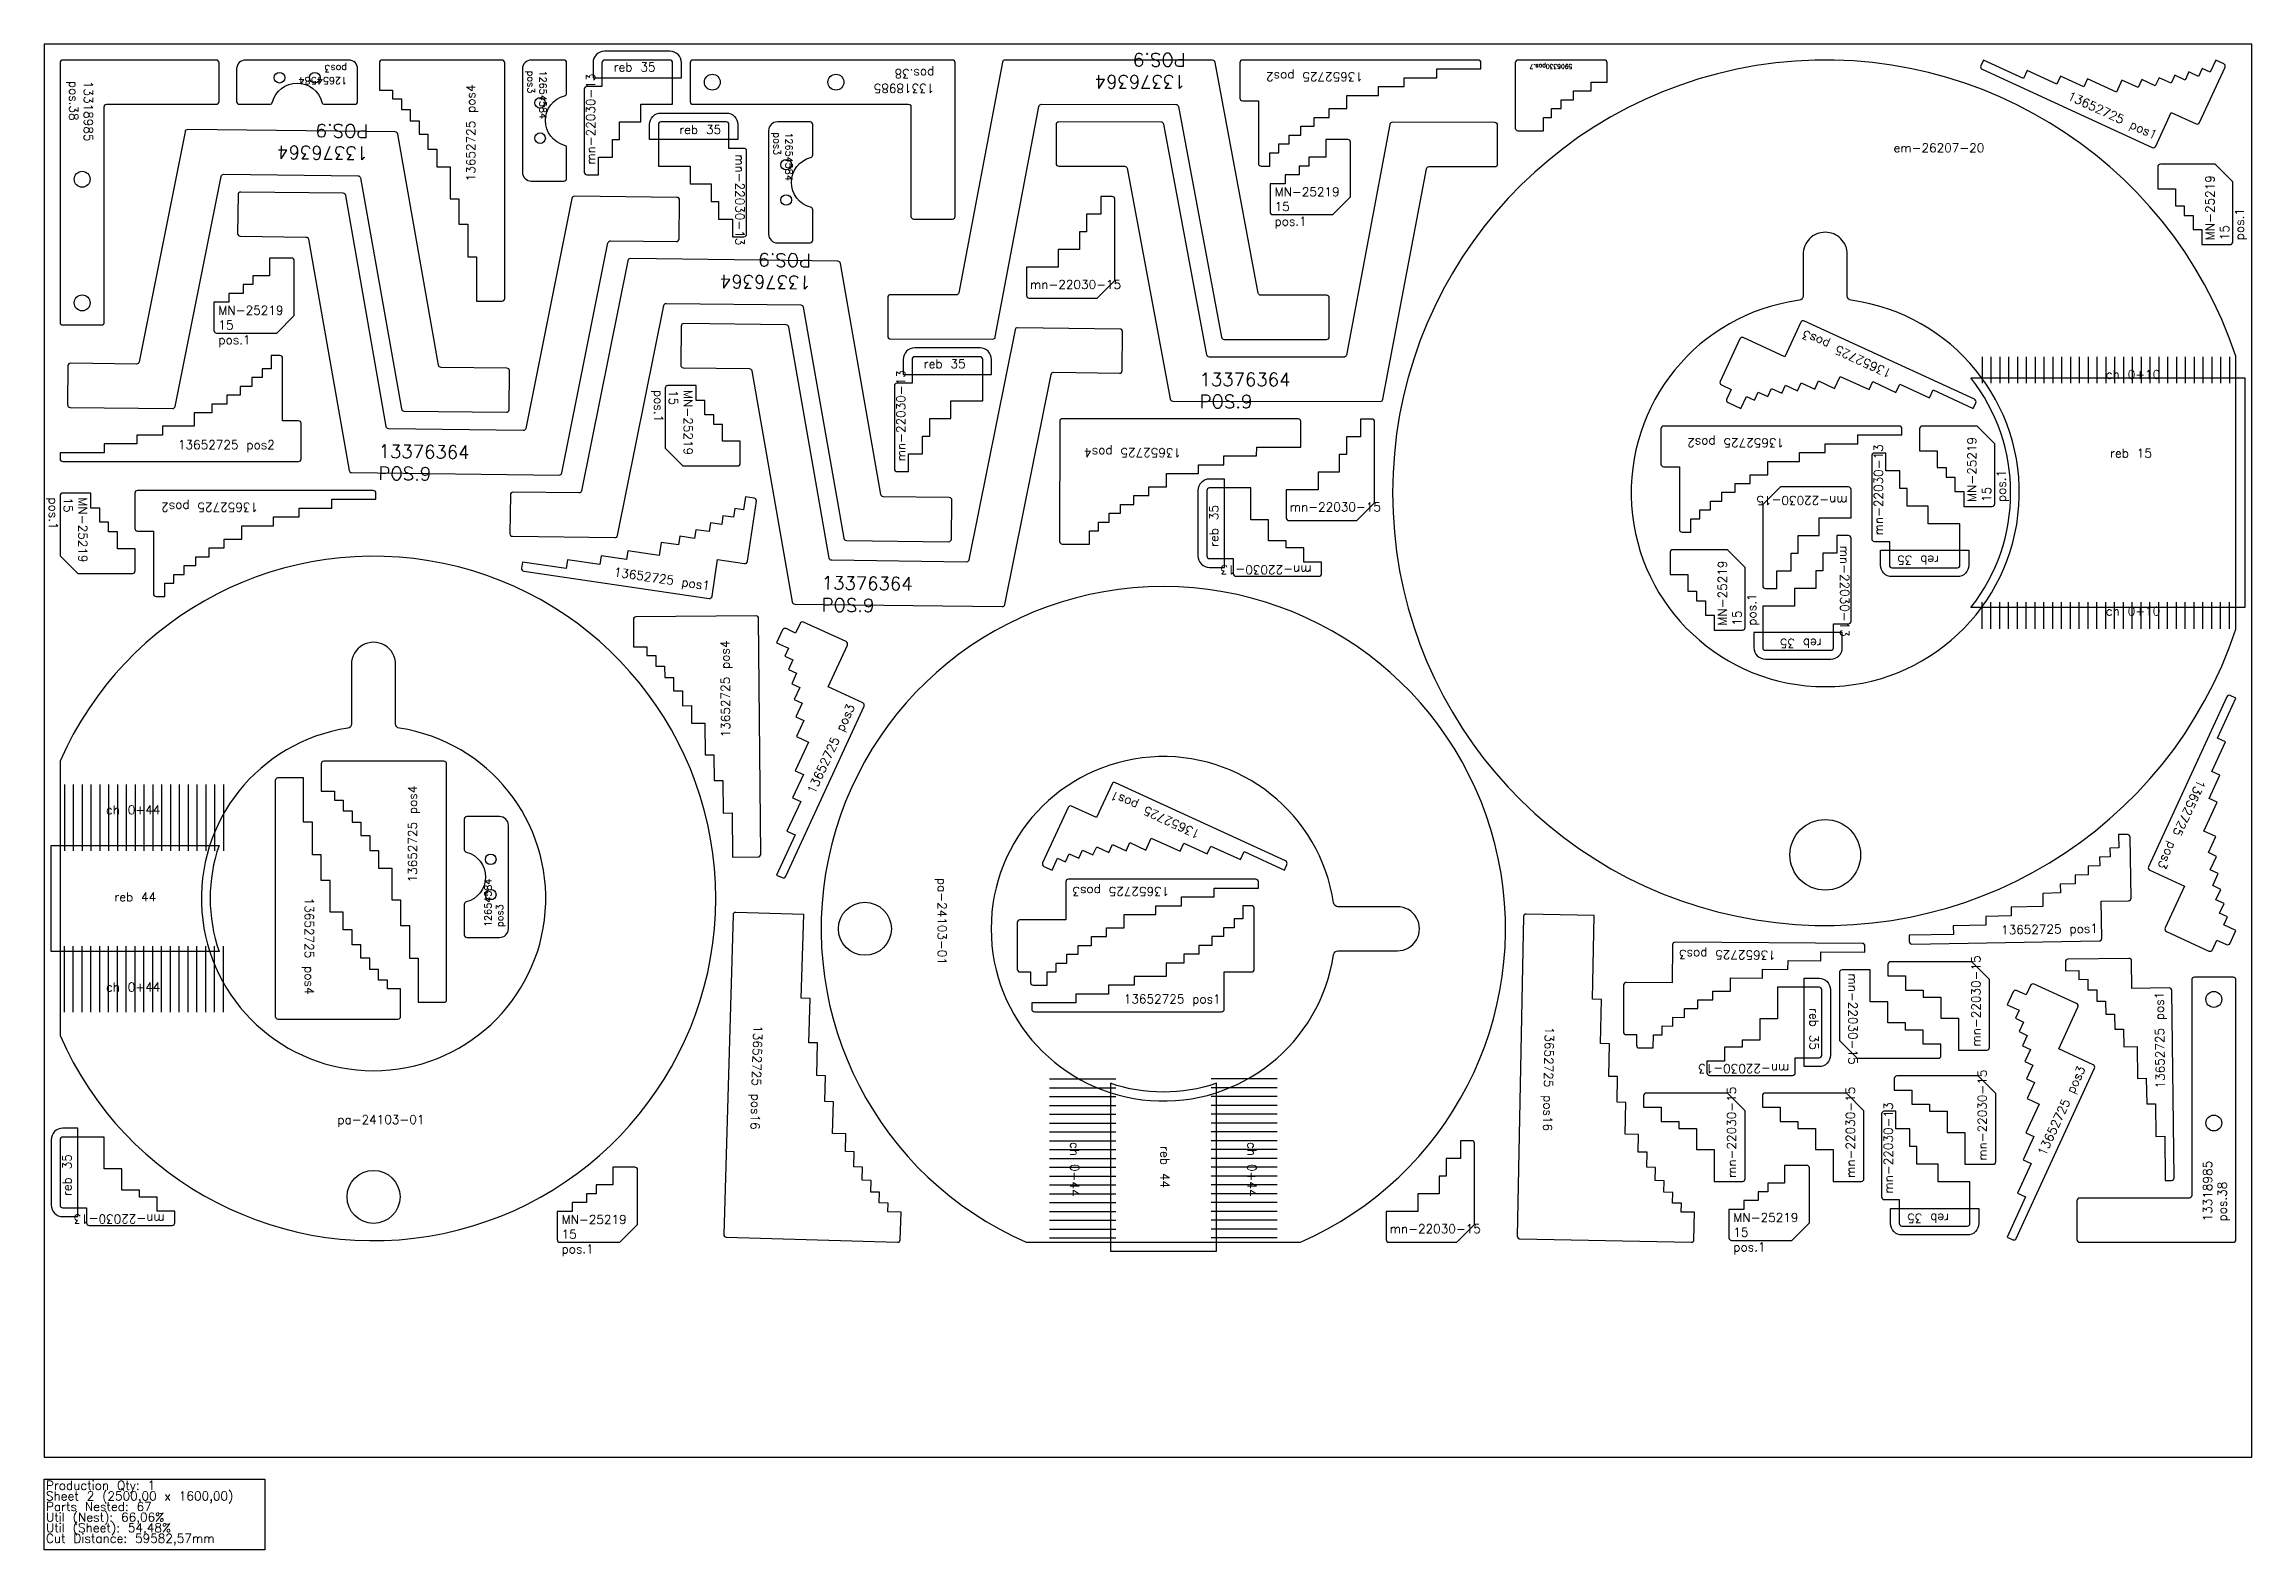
# Model space of a CAD drawing. Header units: millimetres. Extents: x 2625 to 5125, y -105 to 1600.
import ezdxf

# ---------------------------------------------------------------- set-up
doc = ezdxf.new("R2010")
doc.units = ezdxf.units.MM
for name, color, linetype in [('13318985', 7, 'Continuous'), ('13376364v01', 7, 'Continuous'), ('13461382', 7, 'Continuous'), ('13652725', 7, 'Continuous'), ('5606330', 7, 'Continuous'), ('Chanfro', 1, 'Continuous'), ('Des.pa-24103-01', 7, 'Continuous'), ('em-26207-20', 7, 'Continuous'), ('mn-22030-13', 7, 'Continuous'), ('mn-22030-15', 7, 'Continuous'), ('MN-25219 15', 7, 'Continuous'), ('Rebaixo', 6, 'Continuous'), ('sheet', 24, 'Continuous'), ('Stats', 7, 'Continuous'), ('Texto', 7, 'Continuous')]:
    doc.layers.add(name, color=color, linetype=linetype)
doc.styles.get("Standard").update_dxf_attribs({"font": 'txt.shx'})

msp = doc.modelspace()

# ---------------------------------------------------------------- linework, layer by layer
at = {"color": 4}
for points in [[(3114.6, 1359), (3114.6, 1309), (3143.6, 1309, 0.414214), (3146.6, 1312), (3146.6, 1579, 0.414214), (3143.6, 1582), (3007.6, 1582, 0.414214), (3004.6, 1579), (3004.6, 1548), (3019.6, 1548), (3019.6, 1538), (3029.6, 1538), (3029.6, 1526), (3039.6, 1526), (3039.6, 1513), (3049.6, 1513), (3049.6, 1498), (3059.6, 1498), (3059.6, 1481), (3069.6, 1481), (3069.6, 1461), (3084.6, 1461), (3084.6, 1425), (3094.6, 1425), (3094.6, 1396), (3104.6, 1396), (3104.6, 1359)], [(3979, 1539, 0.414214), (3982, 1536), (4000, 1536), (4000, 1465, 0.414214), (4003, 1462), (4013, 1462), (4013, 1477), (4023, 1477), (4023, 1487), (4035, 1487), (4035, 1497), (4048, 1497), (4048, 1507), (4063, 1507), (4063, 1517), (4080, 1517), (4080, 1527), (4100, 1527), (4100, 1542), (4136, 1542), (4136, 1552), (4165, 1552), (4165, 1562), (4202, 1562), (4202, 1572), (4252, 1572), (4252, 1579, 0.414214), (4249, 1582), (3982, 1582, 0.414214), (3979, 1579)], [(2916, 1170.4, 0.414214), (2913, 1173.4), (2895, 1173.4), (2895, 1244.4, 0.414214), (2892, 1247.4), (2882, 1247.4), (2882, 1232.4), (2872, 1232.4), (2872, 1222.4), (2860, 1222.4), (2860, 1212.4), (2847, 1212.4), (2847, 1202.4), (2832, 1202.4), (2832, 1192.4), (2815, 1192.4), (2815, 1182.4), (2795, 1182.4), (2795, 1167.4), (2759, 1167.4), (2759, 1157.4), (2730, 1157.4), (2730, 1147.4), (2693, 1147.4), (2693, 1137.4), (2643, 1137.4), (2643, 1130.4, 0.414214), (2646, 1127.4), (2913, 1127.4, 0.414214), (2916, 1130.4)], [(3998.1, 1143.7), (4048.1, 1143.6), (4048.1, 1172.6, 0.414214), (4045.1, 1175.6), (3778.1, 1175.9, 0.414214), (3775.1, 1172.9), (3774.9, 1036.9, 0.414214), (3777.9, 1033.9), (3808.9, 1033.9), (3808.9, 1048.9), (3818.9, 1048.9), (3819, 1058.9), (3831, 1058.9), (3831, 1068.9), (3844, 1068.8), (3844, 1078.8), (3859, 1078.8), (3859, 1088.8), (3876, 1088.8), (3876, 1098.8), (3896, 1098.8), (3896, 1113.8), (3932, 1113.7), (3932, 1123.7), (3961, 1123.7), (3961, 1133.7), (3998, 1133.7)], [(4455.8, 1124.5, 0.414214), (4458.8, 1121.5), (4476.8, 1121.5), (4476.8, 1050.5, 0.414214), (4479.8, 1047.5), (4489.8, 1047.5), (4489.8, 1062.5), (4499.8, 1062.5), (4499.8, 1072.5), (4511.8, 1072.5), (4511.8, 1082.5), (4524.8, 1082.5), (4524.8, 1092.5), (4539.8, 1092.5), (4539.8, 1102.5), (4556.8, 1102.5), (4556.8, 1112.5), (4576.8, 1112.5), (4576.8, 1127.5), (4612.8, 1127.5), (4612.8, 1137.5), (4641.8, 1137.5), (4641.8, 1147.5), (4678.8, 1147.5), (4678.8, 1157.5), (4728.8, 1157.5), (4728.8, 1164.5, 0.414214), (4725.8, 1167.5), (4458.8, 1167.5, 0.414214), (4455.8, 1164.5)], [(2727.7, 1051.6, 0.414214), (2730.7, 1048.6), (2748.7, 1048.6), (2748.7, 977.6, 0.414214), (2751.7, 974.6), (2761.7, 974.6), (2761.7, 989.6), (2771.7, 989.6), (2771.7, 999.6), (2783.7, 999.6), (2783.7, 1009.6), (2796.7, 1009.6), (2796.7, 1019.6), (2811.7, 1019.6), (2811.7, 1029.6), (2828.7, 1029.6), (2828.7, 1039.6), (2848.7, 1039.6), (2848.7, 1054.6), (2884.7, 1054.6), (2884.7, 1064.6), (2913.7, 1064.6), (2913.7, 1074.6), (2950.7, 1074.6), (2950.7, 1084.6), (3000.7, 1084.6), (3000.7, 1091.6, 0.414214), (2997.7, 1094.6), (2730.7, 1094.6, 0.414214), (2727.7, 1091.6)], [(3404, 729.4), (3404.4, 679.4), (3433.4, 679.6, 0.414214), (3436.4, 682.7), (3434.1, 949.7, 0.414214), (3431.1, 952.6), (3295.1, 951.5, 0.414214), (3292.2, 948.5), (3292.4, 917.5), (3307.4, 917.6), (3307.5, 907.6), (3317.5, 907.7), (3317.6, 895.7), (3327.6, 895.8), (3327.7, 882.8), (3337.7, 882.9), (3337.8, 867.9), (3347.8, 867.9), (3348, 850.9), (3358, 851), (3358.1, 831), (3373.1, 831.1), (3373.4, 795.1), (3383.4, 795.2), (3383.7, 766.2), (3393.7, 766.3), (3394, 729.3)], [(3048.7, 565), (3048.7, 515), (3077.7, 515, 0.414214), (3080.7, 518), (3080.7, 785, 0.414214), (3077.7, 788), (2941.7, 788, 0.414214), (2938.7, 785), (2938.7, 754), (2953.7, 754), (2953.7, 744), (2963.7, 744), (2963.7, 732), (2973.7, 732), (2973.7, 719), (2983.7, 719), (2983.7, 704), (2993.7, 704), (2993.7, 687), (3003.7, 687), (3003.7, 667), (3018.7, 667), (3018.7, 631), (3028.7, 631), (3028.7, 602), (3038.7, 602), (3038.7, 565)], [(2918.7, 719.1), (2918.7, 769.1), (2889.7, 769.1, 0.414214), (2886.7, 766.1), (2886.7, 499.1, 0.414214), (2889.7, 496.1), (3025.7, 496.1, 0.414214), (3028.7, 499.1), (3028.7, 530.1), (3013.7, 530.1), (3013.7, 540.1), (3003.7, 540.1), (3003.7, 552.1), (2993.7, 552.1), (2993.7, 565.1), (2983.7, 565.1), (2983.7, 580.1), (2973.7, 580.1), (2973.7, 597.1), (2963.7, 597.1), (2963.7, 617.1), (2948.7, 617.1), (2948.7, 653.1), (2938.7, 653.1), (2938.7, 682.1), (2928.7, 682.1), (2928.7, 719.1)]]:
    msp.add_lwpolyline(points, format="xyb", close=True, dxfattribs=at)
at = {"layer": '13318985', "color": 4}
for points in [[(2820, 1582), (2646, 1582, 0.414214), (2643, 1579), (2643, 1285, 0.414214), (2646, 1282), (2690, 1282, 0.414214), (2693, 1285), (2693, 1529, -0.414214), (2696, 1532), (2820, 1532, 0.414214), (2823, 1535), (2823, 1579, 0.414214)], [(3656.6, 1405), (3656.6, 1579, 0.414214), (3653.6, 1582), (3359.6, 1582, 0.414214), (3356.6, 1579), (3356.6, 1535, 0.414214), (3359.6, 1532), (3603.6, 1532, -0.414214), (3606.6, 1529), (3606.6, 1405, 0.414214), (3609.6, 1402), (3653.6, 1402, 0.414214)], [(4930, 243.3), (5104, 243.3, 0.414214), (5107, 246.3), (5107, 540.3, 0.414214), (5104, 543.3), (5060, 543.3, 0.414214), (5057, 540.3), (5057, 296.3, -0.414214), (5054, 293.3), (4930, 293.3, 0.414214), (4927, 290.3), (4927, 246.3, 0.414214)]]:
    msp.add_lwpolyline(points, format="xyb", close=True, dxfattribs=at)
for centre in [(3381.6, 1557), (3521.6, 1557), (2668, 1447), (2668, 1307), (5082, 518.3), (5082, 378.3)]:
    msp.add_circle(centre, 9, dxfattribs=at)
at = {"layer": '13376364v01', "color": 4}
for points in [[(3999.8, 1318.1), (3951, 1579.3, 0.360783), (3948.1, 1581.7), (3713, 1582, 0.360783), (3710.1, 1579.6), (3660.7, 1318.5, -0.360783), (3657.7, 1316.1), (3583.2, 1316.2, 0.414214), (3580.2, 1313.2), (3580.2, 1269.2, 0.414214), (3583.2, 1266.2), (3699.2, 1266, 0.360783), (3702.1, 1268.5), (3751.5, 1529.5, -0.360783), (3754.5, 1531.9), (3906.5, 1531.8, -0.360783), (3909.5, 1529.3), (3958.2, 1268.2, 0.360783), (3961.2, 1265.7), (4077.2, 1265.6, 0.414214), (4080.2, 1268.6), (4080.2, 1312.6, 0.414214), (4077.2, 1315.6), (4002.7, 1315.7, -0.360783)], [(3071.5, 1236.5), (3025.4, 1498.1, 0.360783), (3022.4, 1500.6), (2787.4, 1503.2, 0.360783), (2784.5, 1500.8), (2732.5, 1240.2, -0.360783), (2729.5, 1237.8), (2655, 1238.7, 0.414214), (2651.9, 1235.7), (2651.5, 1191.7, 0.414214), (2654.4, 1188.7), (2770.4, 1187.4, 0.360783), (2773.4, 1189.8), (2825.4, 1450.3, -0.360783), (2828.3, 1452.7), (2980.4, 1451, -0.360783), (2983.3, 1448.6), (3029.5, 1186.9, 0.360783), (3032.4, 1184.4), (3148.4, 1183.1, 0.414214), (3151.4, 1186.1), (3151.9, 1230.1, 0.414214), (3148.9, 1233.1), (3074.4, 1234, -0.360783)], [(3851.3, 1459.4), (3900.1, 1198.2, 0.360783), (3903, 1195.8), (4138.1, 1195.5, 0.360783), (4141, 1197.9), (4190.4, 1459, -0.360783), (4193.3, 1461.4), (4267.9, 1461.3, 0.414214), (4270.9, 1464.3), (4270.9, 1508.3, 0.414214), (4267.9, 1511.3), (4151.9, 1511.5, 0.360783), (4149, 1509), (4099.6, 1248, -0.360783), (4096.6, 1245.5), (3944.6, 1245.7, -0.360783), (3941.6, 1248.2), (3892.9, 1509.3, 0.360783), (3889.9, 1511.8), (3773.9, 1511.9, 0.414214), (3770.9, 1508.9), (3770.9, 1464.9, 0.414214), (3773.9, 1461.9), (3848.4, 1461.8, -0.360783)], [(2924.4, 1379.1), (2970.3, 1117.4, 0.360783), (2973.2, 1114.9), (3208.2, 1112, 0.360783), (3211.2, 1114.4), (3263.5, 1374.9, -0.360783), (3266.5, 1377.3), (3341, 1376.4, 0.414214), (3344, 1379.4), (3344.6, 1423.4, 0.414214), (3341.6, 1426.4), (3225.6, 1427.8, 0.360783), (3222.6, 1425.4), (3170.3, 1164.9, -0.360783), (3167.4, 1162.5), (3015.3, 1164.4, -0.360783), (3012.4, 1166.9), (2966.5, 1428.6, 0.360783), (2963.6, 1431.1), (2847.6, 1432.5, 0.414214), (2844.6, 1429.6), (2844.1, 1385.6, 0.414214), (2847, 1382.5), (2921.5, 1381.6, -0.360783)], [(3572.6, 1090), (3526.7, 1351.7, 0.360783), (3523.8, 1354.1), (3288.8, 1357.1, 0.360783), (3285.8, 1354.6), (3233.5, 1094.2, -0.360783), (3230.5, 1091.8), (3156, 1092.7, 0.414214), (3153, 1089.7), (3152.4, 1045.7, 0.414214), (3155.4, 1042.7), (3271.4, 1041.2, 0.360783), (3274.4, 1043.7), (3326.7, 1304.1, -0.360783), (3329.7, 1306.5), (3481.7, 1304.7, -0.360783), (3484.6, 1302.2), (3530.5, 1040.5, 0.360783), (3533.4, 1038), (3649.4, 1036.6, 0.414214), (3652.4, 1039.5), (3653, 1083.5, 0.414214), (3650, 1086.6), (3575.5, 1087.5, -0.360783)], [(3426.2, 1230.2), (3472, 968.5, 0.360783), (3474.9, 966), (3709.9, 963.1, 0.360783), (3712.9, 965.5), (3765.2, 1226, -0.360783), (3768.2, 1228.4), (3842.7, 1227.4, 0.414214), (3845.8, 1230.4), (3846.3, 1274.4, 0.414214), (3843.3, 1277.4), (3727.4, 1278.9, 0.360783), (3724.4, 1276.5), (3672.1, 1016, -0.360783), (3669.1, 1013.6), (3517, 1015.5, -0.360783), (3514.1, 1017.9), (3468.3, 1279.6, 0.360783), (3465.4, 1282.1), (3349.4, 1283.6, 0.414214), (3346.3, 1280.6), (3345.8, 1236.6, 0.414214), (3348.8, 1233.6), (3423.3, 1232.6, -0.360783)]]:
    msp.add_lwpolyline(points, format="xyb", close=True, dxfattribs=at)
at = {"layer": '13461382', "color": 4}
for points in [[(2939.6, 1534.2, 0.341999), (2942.5, 1532), (2977, 1532, 0.414214), (2980, 1535), (2980, 1572, 0.414214), (2970, 1582), (2853, 1582, 0.414214), (2843, 1572), (2843, 1535, 0.414214), (2846, 1532), (2880.5, 1532, 0.341999), (2883.4, 1534.2, -0.774597)], [(3214.4, 1541.6, 0.341999), (3216.6, 1544.5), (3216.6, 1579, 0.414214), (3213.6, 1582), (3176.6, 1582, 0.414214), (3166.6, 1572), (3166.6, 1455, 0.414214), (3176.6, 1445), (3213.6, 1445, 0.414214), (3216.6, 1448), (3216.6, 1482.5, 0.341999), (3214.4, 1485.4, -0.774597)], [(3493, 1471.6, 0.341999), (3495.3, 1474.5), (3495.3, 1509, 0.414214), (3492.3, 1512), (3455.3, 1512, 0.414214), (3445.3, 1502), (3445.3, 1385, 0.414214), (3455.3, 1375), (3492.3, 1375, 0.414214), (3495.3, 1378), (3495.3, 1412.5, 0.341999), (3493, 1415.4, -0.774597)], [(3103, 628.8, 0.341999), (3100.7, 625.9), (3100.7, 591.4, 0.414214), (3103.7, 588.4), (3140.7, 588.4, 0.414214), (3150.7, 598.4), (3150.7, 715.4, 0.414214), (3140.7, 725.4), (3103.7, 725.4, 0.414214), (3100.7, 722.4), (3100.7, 687.9, 0.341999), (3103, 685, -0.774597)]]:
    msp.add_lwpolyline(points, format="xyb", close=True, dxfattribs=at)
for centre in [(2891.5, 1562), (2931.5, 1562), (3186.6, 1533.5), (3186.6, 1493.5), (3465.3, 1463.5), (3465.3, 1423.5), (3130.7, 676.9), (3130.7, 636.9)]:
    msp.add_circle(centre, 6, dxfattribs=at)
at = {"layer": '13652725', "color": 4}
for points in [[(4866.5, 1561.1), (4821, 1582), (4818.1, 1575.6, 0.414214), (4819.6, 1571.7), (5012.2, 1483, 0.414214), (5016.1, 1484.5), (5033.7, 1522.6), (5061.9, 1509.7, 0.414214), (5065.8, 1511.2), (5094.7, 1573.8, 0.414214), (5093.2, 1577.8), (5084.1, 1582), (5077.9, 1568.4), (5068.8, 1572.6), (5064.6, 1563.5), (5053.7, 1568.5), (5049.5, 1559.4), (5037.7, 1564.8), (5033.5, 1555.8), (5019.9, 1562), (5015.7, 1552.9), (5000.3, 1560.1), (4996.1, 1551), (4977.9, 1559.3), (4971.7, 1545.7), (4939, 1560.8), (4934.8, 1551.7), (4908.4, 1563.8), (4904.3, 1554.7), (4870.6, 1570.2)], [(4618.3, 1286.5, 0.414214), (4614.3, 1285), (4596.3, 1246), (4549.1, 1267.7, 0.414214), (4545.1, 1266.2), (4523, 1218.1, 0.414214), (4524.4, 1214.1), (4535.3, 1209.1), (4530.3, 1198.2, 0.414214), (4531.8, 1194.2), (4546.3, 1187.5), (4552.6, 1201.2), (4561.7, 1197), (4565.9, 1206.1), (4576.8, 1201), (4580.9, 1210.1), (4592.8, 1204.7), (4596.9, 1213.8), (4610.6, 1207.5), (4614.7, 1216.6), (4630.2, 1209.5), (4634.4, 1218.6), (4652.5, 1210.2), (4658.8, 1223.8), (4691.5, 1208.8), (4695.7, 1217.9), (4722, 1205.7), (4726.2, 1214.8), (4759.8, 1199.4), (4764, 1208.4), (4809.4, 1187.5), (4812.4, 1193.9, 0.414214), (4810.9, 1197.9)], [(3216.1, 1006.2), (3166.7, 1013.4), (3165.6, 1006.5, 0.414214), (3168.2, 1003.1), (3377.9, 972.3, 0.414214), (3381.3, 974.8), (3387.4, 1016.3), (3418.1, 1011.8, 0.414214), (3421.5, 1014.4), (3431.5, 1082.6, 0.414214), (3429, 1086), (3419.1, 1087.5), (3416.9, 1072.6), (3407, 1074.1), (3405.6, 1064.2), (3393.7, 1066), (3392.3, 1056.1), (3379.4, 1057.9), (3377.9, 1048.1), (3363.1, 1050.2), (3361.6, 1040.3), (3344.8, 1042.8), (3343.4, 1032.9), (3323.6, 1035.8), (3321.4, 1021), (3285.8, 1026.2), (3284.3, 1016.3), (3255.6, 1020.6), (3254.2, 1010.7), (3217.6, 1016)], [(3553.4, 850.2, 0.414214), (3551.9, 854.2), (3512.8, 872.2), (3534.6, 919.4, 0.414214), (3533.1, 923.4), (3484.9, 945.6, 0.414214), (3481, 944.1), (3476, 933.2), (3465.1, 938.2, 0.414214), (3461.1, 936.7), (3454.4, 922.2), (3468, 915.9), (3463.8, 906.9), (3472.9, 902.7), (3467.9, 891.8), (3477, 887.6), (3471.5, 875.8), (3480.6, 871.6), (3474.4, 858), (3483.4, 853.8), (3476.3, 838.4), (3485.4, 834.2), (3477.1, 816), (3490.7, 809.7), (3475.6, 777), (3484.7, 772.8), (3472.6, 746.5), (3481.7, 742.3), (3466.2, 708.7), (3475.3, 704.5), (3454.4, 659.1), (3460.7, 656.2, 0.414214), (3464.7, 657.7)], [(5008, 668.4, 0.414214), (5009.5, 664.5), (5048.6, 646.5), (5026.8, 599.2, 0.414214), (5028.3, 595.3), (5076.4, 573.1, 0.414214), (5080.4, 574.6), (5085.4, 585.5), (5096.3, 580.5, 0.414214), (5100.3, 581.9), (5107, 596.5), (5093.4, 602.7), (5097.6, 611.8), (5088.5, 616), (5093.5, 626.9), (5084.4, 631.1), (5089.8, 642.9), (5080.8, 647.1), (5087, 660.7), (5077.9, 664.9), (5085.1, 680.3), (5076, 684.5), (5084.3, 702.7), (5070.7, 708.9), (5085.8, 741.6), (5076.7, 745.8), (5088.8, 772.2), (5079.7, 776.4), (5095.2, 810), (5086.1, 814.1), (5107, 859.6), (5100.6, 862.5, 0.414214), (5096.7, 861)], [(3983.9, 685.7), (4029.4, 664.8), (4032.3, 671.1, 0.414214), (4030.8, 675.1), (3838.2, 763.7, 0.414214), (3834.3, 762.3), (3816.7, 724.1), (3788.5, 737.1, 0.414214), (3784.6, 735.6), (3755.7, 672.9, 0.414214), (3757.2, 668.9), (3766.3, 664.8), (3772.5, 678.4), (3781.6, 674.2), (3785.8, 683.3), (3796.7, 678.3), (3800.9, 687.3), (3812.7, 681.9), (3816.9, 691), (3830.5, 684.7), (3834.7, 693.8), (3850.1, 686.7), (3854.3, 695.8), (3872.5, 687.4), (3878.7, 701), (3911.4, 686), (3915.6, 695.1), (3942, 683), (3946.1, 692), (3979.8, 676.6)], [(4787, 591.7), (4737, 590.9), (4737.1, 583.9, 0.414214), (4740.1, 580.9), (4952.1, 584.5, 0.414214), (4955.1, 587.5), (4954.3, 629.5), (4985.3, 630, 0.414214), (4988.3, 633.1), (4987.1, 702.1, 0.414214), (4984.1, 705), (4974.1, 704.9), (4974.3, 689.9), (4964.3, 689.7), (4964.5, 679.7), (4952.5, 679.5), (4952.7, 669.5), (4939.7, 669.3), (4939.8, 659.3), (4924.8, 659), (4925, 649), (4908, 648.8), (4908.2, 638.8), (4888.2, 638.4), (4888.4, 623.4), (4852.4, 622.8), (4852.6, 612.8), (4823.6, 612.3), (4823.8, 602.3), (4786.8, 601.7)], [(3785, 654.4, 0.414214), (3782, 651.4), (3782, 608.4), (3730, 608.4, 0.414214), (3727, 605.4), (3727, 552.4, 0.414214), (3730, 549.4), (3742, 549.4), (3742, 537.4, 0.414214), (3745, 534.4), (3761, 534.4), (3761, 549.4), (3771, 549.4), (3771, 559.4), (3783, 559.4), (3783, 569.4), (3796, 569.4), (3796, 579.4), (3811, 579.4), (3811, 589.4), (3828, 589.4), (3828, 599.4), (3848, 599.4), (3848, 614.4), (3884, 614.4), (3884, 624.4), (3913, 624.4), (3913, 634.4), (3950, 634.4), (3950, 644.4), (4000, 644.4), (4000, 651.4, 0.414214), (3997, 654.4)], [(3408.2, 616.8, 0.414214), (3405.1, 613.9), (3394.5, 252.1, 0.414214), (3397.4, 249), (3591.3, 243.3, 0.414214), (3594.4, 246.2), (3595.3, 277.2), (3580.3, 277.6), (3580.6, 287.6), (3570.6, 287.9), (3571, 299.9), (3561, 300.2), (3561.4, 313.2), (3551.4, 313.5), (3551.8, 328.5), (3541.8, 328.8), (3542.3, 345.8), (3532.3, 346.1), (3532.9, 366.1), (3517.9, 366.5), (3519, 402.5), (3509, 402.8), (3509.8, 431.8), (3499.8, 432.1), (3500.9, 469), (3490.9, 469.3), (3492.4, 519.3), (3482.4, 519.6), (3485.2, 614.6)], [(3793.4, 514.4), (3743.4, 514.4), (3743.4, 507.4, 0.414214), (3746.4, 504.4), (3958.4, 504.4, 0.414214), (3961.4, 507.4), (3961.4, 549.4), (3992.4, 549.4, 0.414214), (3995.4, 552.4), (3995.4, 621.4, 0.414214), (3992.4, 624.4), (3982.4, 624.4), (3982.4, 609.4), (3972.4, 609.4), (3972.4, 599.4), (3960.4, 599.4), (3960.4, 589.4), (3947.4, 589.4), (3947.4, 579.4), (3932.4, 579.4), (3932.4, 569.4), (3915.4, 569.4), (3915.4, 559.4), (3895.4, 559.4), (3895.4, 544.4), (3859.4, 544.4), (3859.4, 534.4), (3830.4, 534.4), (3830.4, 524.4), (3793.4, 524.4)], [(4303.3, 615, 0.414214), (4300.2, 612), (4293.2, 250.1, 0.414214), (4296.2, 247), (4490.1, 243.3, 0.414214), (4493.2, 246.2), (4493.8, 277.2), (4478.8, 277.5), (4479, 287.5), (4469, 287.7), (4469.2, 299.7), (4459.2, 299.9), (4459.5, 312.9), (4449.5, 313.1), (4449.8, 328.1), (4439.8, 328.3), (4440.1, 345.3), (4430.1, 345.5), (4430.5, 365.5), (4415.5, 365.8), (4416.2, 401.7), (4406.2, 401.9), (4406.7, 430.9), (4396.7, 431.1), (4397.5, 468.1), (4387.5, 468.3), (4388.4, 518.3), (4378.4, 518.5), (4380.3, 613.5)], [(4472, 583.1, 0.414214), (4468.9, 580.1), (4468.6, 537.1), (4416.6, 537.5, 0.414214), (4413.6, 534.5), (4413.3, 481.5, 0.414214), (4416.3, 478.5), (4428.3, 478.4), (4428.2, 466.4, 0.414214), (4431.2, 463.4), (4447.2, 463.3), (4447.3, 478.3), (4457.3, 478.2), (4457.3, 488.2), (4469.3, 488.1), (4469.4, 498.1), (4482.4, 498), (4482.5, 508), (4497.5, 507.9), (4497.5, 517.9), (4514.5, 517.8), (4514.6, 527.8), (4534.6, 527.7), (4534.7, 542.7), (4570.7, 542.4), (4570.8, 552.4), (4599.7, 552.2), (4599.8, 562.2), (4636.8, 562), (4636.9, 572), (4686.9, 571.7), (4686.9, 578.7, 0.414214), (4683.9, 581.7)], [(5026.4, 363.3), (5027, 313.3), (5034, 313.4, 0.414214), (5037, 316.4), (5034.3, 528.4, 0.414214), (5031.2, 531.3), (4989.2, 530.8), (4988.9, 561.8, 0.414214), (4985.8, 564.8), (4916.8, 563.9, 0.414214), (4913.9, 560.8), (4914, 550.8), (4929, 551), (4929.1, 541), (4939.1, 541.2), (4939.3, 529.2), (4949.3, 529.3), (4949.4, 516.3), (4959.4, 516.4), (4959.6, 501.4), (4969.6, 501.6), (4969.8, 484.6), (4979.8, 484.7), (4980.1, 464.7), (4995.1, 464.9), (4995.6, 428.9), (5005.5, 429), (5005.9, 400), (5015.9, 400.1), (5016.4, 363.1)], [(4946.9, 440.3, 0.414214), (4945.4, 444.3), (4906.4, 462.2), (4928.1, 509.5, 0.414214), (4926.6, 513.5), (4878.5, 535.6, 0.414214), (4874.5, 534.2), (4869.5, 523.3), (4858.6, 528.3, 0.414214), (4854.6, 526.8), (4847.9, 512.3), (4861.6, 506), (4857.4, 496.9), (4866.5, 492.7), (4861.4, 481.8), (4870.5, 477.6), (4865.1, 465.8), (4874.2, 461.7), (4867.9, 448), (4877, 443.8), (4869.9, 428.4), (4879, 424.2), (4870.6, 406.1), (4884.2, 399.8), (4869.2, 367.1), (4878.3, 362.9), (4866.1, 336.6), (4875.2, 332.4), (4859.7, 298.8), (4868.8, 294.6), (4847.9, 249.2), (4854.3, 246.2, 0.414214), (4858.3, 247.7)]]:
    msp.add_lwpolyline(points, format="xyb", close=True, dxfattribs=at)
at = {"layer": '5606330', "color": 4}
msp.add_lwpolyline([(4394.9, 1579, 0.414214), (4391.9, 1582), (4293.9, 1582, 0.414214), (4290.9, 1579), (4290.9, 1505, 0.414214), (4293.9, 1502), (4322.9, 1502), (4322.9, 1517), (4331.9, 1517), (4331.9, 1527), (4342.9, 1527), (4342.9, 1537), (4356.9, 1537), (4356.9, 1547), (4376.9, 1547), (4376.9, 1557), (4394.9, 1557)], format="xyb", close=True, dxfattribs=at)
at = {"layer": 'Chanfro', "color": 1}
for p, q in [((4819.6, 1246), (4819.6, 1216)), ((4829.6, 1246), (4829.6, 1216)), ((4839.6, 1246), (4839.6, 1216)), ((4849.6, 1246), (4849.6, 1216)), ((4859.6, 1246), (4859.6, 1216)), ((4869.6, 1246), (4869.6, 1216)), ((4879.6, 1246), (4879.6, 1216)), ((4889.6, 1246), (4889.6, 1216)), ((4899.6, 1246), (4899.6, 1216)), ((4909.6, 1246), (4909.6, 1216)), ((4919.6, 1246), (4919.6, 1216)), ((4929.6, 1246), (4929.6, 1216)), ((4939.6, 1246), (4939.6, 1216)), ((4949.6, 1246), (4949.6, 1216)), ((4959.6, 1246), (4959.6, 1216)), ((4969.6, 1246), (4969.6, 1216)), ((4979.6, 1246), (4979.6, 1216)), ((4989.6, 1246), (4989.6, 1216)), ((4999.6, 1246), (4999.6, 1216)), ((5009.6, 1246), (5009.6, 1216)), ((5019.6, 1246), (5019.6, 1216)), ((5029.6, 1246), (5029.6, 1216)), ((5039.6, 1246), (5039.6, 1216)), ((5049.6, 1246), (5049.6, 1216)), ((5059.6, 1246), (5059.6, 1216)), ((5069.6, 1246), (5069.6, 1216)), ((5079.6, 1246), (5079.6, 1216)), ((5089.6, 1246), (5089.6, 1216)), ((5099.6, 1246), (5099.6, 1216)), ((4819.6, 938), (4819.6, 968)), ((4829.6, 938), (4829.6, 968)), ((4839.6, 938), (4839.6, 968)), ((4849.6, 938), (4849.6, 968)), ((4859.6, 938), (4859.6, 968)), ((4869.6, 938), (4869.6, 968)), ((4879.6, 938), (4879.6, 968)), ((4889.6, 938), (4889.6, 968)), ((4899.6, 938), (4899.6, 968)), ((4909.6, 938), (4909.6, 968)), ((4919.6, 938), (4919.6, 968)), ((4929.6, 938), (4929.6, 968)), ((4939.6, 938), (4939.6, 968)), ((4949.6, 938), (4949.6, 968)), ((4959.6, 938), (4959.6, 968)), ((4969.6, 938), (4969.6, 968)), ((4979.6, 938), (4979.6, 968)), ((4989.6, 938), (4989.6, 968)), ((4999.6, 938), (4999.6, 968)), ((5009.6, 938), (5009.6, 968)), ((5019.6, 938), (5019.6, 968)), ((5029.6, 938), (5029.6, 968)), ((5039.6, 938), (5039.6, 968)), ((5049.6, 938), (5049.6, 968)), ((5059.6, 938), (5059.6, 968)), ((5069.6, 938), (5069.6, 968)), ((5079.6, 938), (5079.6, 968)), ((5089.6, 938), (5089.6, 968)), ((5099.6, 938), (5099.6, 968))]:
    msp.add_line(p, q, dxfattribs=at)
at = {"layer": 'Chanfro', "color": 2}
for p, q in [((2648, 761.7), (2648, 686.7)), ((2658, 761.7), (2658, 686.7)), ((2668, 761.7), (2668, 686.7)), ((2678, 761.7), (2678, 686.7)), ((2688, 761.7), (2688, 686.7)), ((2698, 761.7), (2698, 686.7)), ((2708, 761.7), (2708, 686.7)), ((2718, 761.7), (2718, 686.7)), ((2728, 761.7), (2728, 686.7)), ((2738, 761.7), (2738, 686.7)), ((2748, 761.7), (2748, 686.7)), ((2758, 761.7), (2758, 686.7)), ((2768, 761.7), (2768, 686.7)), ((2778, 761.7), (2778, 686.7)), ((2788, 761.7), (2788, 686.7)), ((2798, 761.7), (2798, 686.7)), ((2808, 761.7), (2808, 686.7)), ((2818, 761.7), (2818, 686.7)), ((2828, 761.7), (2828, 686.7)), ((2648, 503.7), (2648, 578.7)), ((2658, 503.7), (2658, 578.7)), ((2668, 503.7), (2668, 578.7)), ((2678, 503.7), (2678, 578.7)), ((2688, 503.7), (2688, 578.7)), ((2698, 503.7), (2698, 578.7)), ((2708, 503.7), (2708, 578.7)), ((2718, 503.7), (2718, 578.7)), ((2728, 503.7), (2728, 578.7)), ((2738, 503.7), (2738, 578.7)), ((2748, 503.7), (2748, 578.7)), ((2758, 503.7), (2758, 578.7)), ((2768, 503.7), (2768, 578.7)), ((2778, 503.7), (2778, 578.7)), ((2788, 503.7), (2788, 578.7)), ((2798, 503.7), (2798, 578.7)), ((2808, 503.7), (2808, 578.7)), ((2818, 503.7), (2818, 578.7)), ((2828, 503.7), (2828, 578.7)), ((3763.4, 428.3), (3838.4, 428.3)), ((4021.4, 428.3), (3946.4, 428.3)), ((3763.4, 418.3), (3838.4, 418.3)), ((3763.4, 408.3), (3838.4, 408.3)), ((4021.4, 418.3), (3946.4, 418.3)), ((4021.4, 408.3), (3946.4, 408.3)), ((3763.4, 398.3), (3838.4, 398.3)), ((3763.4, 388.3), (3838.4, 388.3)), ((3763.4, 378.3), (3838.4, 378.3)), ((4021.4, 398.3), (3946.4, 398.3)), ((4021.4, 388.3), (3946.4, 388.3)), ((4021.4, 378.3), (3946.4, 378.3)), ((3763.4, 368.3), (3838.4, 368.3)), ((3763.4, 358.3), (3838.4, 358.3)), ((4021.4, 368.3), (3946.4, 368.3)), ((4021.4, 358.3), (3946.4, 358.3)), ((3763.4, 348.3), (3838.4, 348.3)), ((3763.4, 338.3), (3838.4, 338.3)), ((3763.4, 328.3), (3838.4, 328.3)), ((4021.4, 348.3), (3946.4, 348.3)), ((4021.4, 338.3), (3946.4, 338.3)), ((4021.4, 328.3), (3946.4, 328.3)), ((3763.4, 318.3), (3838.4, 318.3)), ((3763.4, 308.3), (3838.4, 308.3)), ((4021.4, 318.3), (3946.4, 318.3)), ((4021.4, 308.3), (3946.4, 308.3)), ((3763.4, 298.3), (3838.4, 298.3)), ((3763.4, 288.3), (3838.4, 288.3)), ((3763.4, 278.3), (3838.4, 278.3)), ((4021.4, 298.3), (3946.4, 298.3)), ((4021.4, 288.3), (3946.4, 288.3)), ((4021.4, 278.3), (3946.4, 278.3)), ((3763.4, 268.3), (3838.4, 268.3)), ((3763.4, 258.3), (3838.4, 258.3)), ((4021.4, 268.3), (3946.4, 268.3)), ((4021.4, 258.3), (3946.4, 258.3)), ((3763.4, 248.3), (3838.4, 248.3)), ((4021.4, 248.3), (3946.4, 248.3))]:
    msp.add_line(p, q, dxfattribs=at)
at = {"layer": 'Des.pa-24103-01', "color": 2}
for points in [[(2643, 788), (2643, 477.3, 4.779765)], [(4047.7, 243.3, 4.779765), (3737, 243.3)], [(3023, 897.7, 1.000009), (2973, 897.7), (2973, 830.4, -0.37077), (2968.8, 825.4, 13.257907), (3027.3, 825.4, -0.37077), (3023, 830.4)], [(4157.4, 623.3), (4090.1, 623.3, -0.37077), (4085.2, 627.5, 13.257907), (4085.2, 569, -0.37077), (4090.1, 573.3), (4157.4, 573.3, 1.000005)]]:
    msp.add_lwpolyline(points, format="xyb", close=True, dxfattribs=at)
for centre in [(3554.4, 598.3), (2998, 294.7)]:
    msp.add_circle(centre, 30, dxfattribs=at)
at = {"layer": 'em-26207-20', "color": 1}
for points in [[(5106.9, 1246.5, 6.180615), (5106.9, 937.5)], [(4666.9, 1315), (4666.9, 1362, 0.414214), (4641.9, 1387), (4641.9, 1387, 0.414214), (4616.9, 1362), (4616.9, 1315, -0.375565), (4612.6, 1310, 14.933034), (4671.2, 1310, -0.375565)]]:
    msp.add_lwpolyline(points, format="xyb", close=True, dxfattribs=at)
msp.add_circle((4641.9, 682), 40, dxfattribs=at)
at = {"layer": 'mn-22030-13', "color": 3}
for points in [[(3256.6, 1579), (3256.6, 1552), (3239.6, 1552, 0.414214), (3236.6, 1549), (3236.6, 1455, 0.414214), (3239.6, 1452), (3252.6, 1452), (3252.6, 1472), (3268.6, 1472), (3268.6, 1492), (3276.6, 1492), (3276.6, 1512), (3300.6, 1512), (3300.6, 1532), (3336.6, 1532), (3336.6, 1579, 0.414214), (3333.6, 1582), (3259.6, 1582, 0.414214)], [(3607.8, 1243), (3607.8, 1216), (3590.8, 1216, 0.414214), (3587.8, 1213), (3587.8, 1119, 0.414214), (3590.8, 1116), (3603.8, 1116), (3603.8, 1136), (3619.8, 1136), (3619.8, 1156), (3627.8, 1156), (3627.8, 1176), (3651.8, 1176), (3651.8, 1196), (3687.8, 1196), (3687.8, 1243, 0.414214), (3684.8, 1246), (3610.8, 1246, 0.414214)], [(3944.6, 1017.5), (3971.6, 1017.5), (3971.6, 1000.5, 0.414214), (3974.6, 997.5), (4068.6, 997.5, 0.414214), (4071.6, 1000.5), (4071.6, 1013.5), (4051.6, 1013.5), (4051.6, 1029.5), (4031.6, 1029.5), (4031.6, 1037.5), (4011.6, 1037.5), (4011.6, 1061.5), (3991.6, 1061.5), (3991.6, 1097.5), (3944.6, 1097.5, 0.414214), (3941.6, 1094.5), (3941.6, 1020.5, 0.414214)], [(4651.2, 916.6), (4651.2, 943.6), (4668.2, 943.6, 0.414214), (4671.2, 946.6), (4671.2, 1040.6, 0.414214), (4668.2, 1043.6), (4655.2, 1043.6), (4655.2, 1023.6), (4639.2, 1023.6), (4639.2, 1003.6), (4631.2, 1003.6), (4631.2, 983.6), (4607.2, 983.6), (4607.2, 963.6), (4571.2, 963.6), (4571.2, 916.6, 0.414214), (4574.2, 913.6), (4648.2, 913.6, 0.414214)], [(2646, 282.4), (2673, 282.4), (2673, 265.4, 0.414214), (2676, 262.4), (2770, 262.4, 0.414214), (2773, 265.4), (2773, 278.4), (2753, 278.4), (2753, 294.4), (2733, 294.4), (2733, 302.4), (2713, 302.4), (2713, 326.4), (2693, 326.4), (2693, 362.4), (2646, 362.4, 0.414214), (2643, 359.4), (2643, 285.4, 0.414214)]]:
    msp.add_lwpolyline(points, format="xyb", close=True, dxfattribs=at)
at = {"layer": 'mn-22030-13', "color": 2}
for points in [[(3400.5, 1509, 0.414214), (3397.5, 1512), (3323.5, 1512, 0.414214), (3320.5, 1509), (3320.5, 1462), (3356.5, 1462), (3356.5, 1442), (3380.5, 1442), (3380.5, 1422), (3388.5, 1422), (3388.5, 1402), (3404.5, 1402), (3404.5, 1382), (3417.5, 1382, 0.414214), (3420.5, 1385), (3420.5, 1479, 0.414214), (3417.5, 1482), (3400.5, 1482)], [(4714.5, 1010, 0.414214), (4717.5, 1007), (4791.5, 1007, 0.414214), (4794.5, 1010), (4794.5, 1057), (4758.5, 1057), (4758.5, 1077), (4734.5, 1077), (4734.5, 1097), (4726.5, 1097), (4726.5, 1117), (4710.5, 1117), (4710.5, 1137), (4697.5, 1137, 0.414214), (4694.5, 1134), (4694.5, 1040, 0.414214), (4697.5, 1037), (4714.5, 1037)], [(4634.9, 452.2, 0.414214), (4637.9, 455.2), (4637.9, 529.2, 0.414214), (4634.9, 532.2), (4587.9, 532.2), (4587.9, 496.2), (4567.9, 496.2), (4567.9, 472.2), (4547.9, 472.2), (4547.9, 464.2), (4527.9, 464.2), (4527.9, 448.2), (4507.9, 448.2), (4507.9, 435.2, 0.414214), (4510.9, 432.2), (4604.9, 432.2, 0.414214), (4607.9, 435.2), (4607.9, 452.2)], [(4725.8, 264.6, 0.414214), (4728.8, 261.6), (4802.8, 261.6, 0.414214), (4805.8, 264.6), (4805.8, 311.6), (4769.8, 311.6), (4769.8, 331.6), (4745.8, 331.6), (4745.8, 351.6), (4737.8, 351.6), (4737.8, 371.6), (4721.8, 371.6), (4721.8, 391.6), (4708.8, 391.6, 0.414214), (4705.8, 388.6), (4705.8, 294.6, 0.414214), (4708.8, 291.6), (4725.8, 291.6)]]:
    msp.add_lwpolyline(points, format="xyb", close=True, dxfattribs=at)
at = {"layer": 'mn-22030-15', "color": 4}
for points in [[(3773.4, 1347.5), (3737.4, 1347.5), (3737.4, 1315.5, 0.414214), (3740.4, 1312.5), (3817.4, 1312.5), (3837.4, 1332.5), (3837.4, 1424.5, 0.414214), (3834.4, 1427.5), (3821.4, 1427.5), (3821.4, 1407.5), (3805.4, 1407.5), (3805.4, 1387.5), (3797.4, 1387.5), (3797.4, 1367.5), (3773.4, 1367.5)], [(4067.6, 1095.5), (4031.6, 1095.5), (4031.6, 1063.5, 0.414214), (4034.6, 1060.5), (4111.6, 1060.5), (4131.6, 1080.5), (4131.6, 1172.5, 0.414214), (4128.6, 1175.5), (4115.6, 1175.5), (4115.6, 1155.5), (4099.6, 1155.5), (4099.6, 1135.5), (4091.6, 1135.5), (4091.6, 1115.5), (4067.6, 1115.5)], [(4635.2, 1063.6), (4671.2, 1063.6), (4671.2, 1095.6, 0.414214), (4668.2, 1098.6), (4591.2, 1098.6), (4571.2, 1078.6), (4571.2, 986.6, 0.414214), (4574.2, 983.6), (4587.2, 983.6), (4587.2, 1003.6), (4603.2, 1003.6), (4603.2, 1023.6), (4611.2, 1023.6), (4611.2, 1043.6), (4635.2, 1043.6)], [(4692.9, 515.6), (4692.9, 551.6), (4660.9, 551.6, 0.414214), (4657.9, 548.6), (4657.9, 471.6), (4677.9, 451.6), (4769.9, 451.6, 0.414214), (4772.9, 454.6), (4772.9, 467.6), (4752.9, 467.6), (4752.9, 483.6), (4732.9, 483.6), (4732.9, 491.6), (4712.9, 491.6), (4712.9, 515.6)], [(4792.9, 496.9), (4792.9, 460.9), (4824.9, 460.9, 0.414214), (4827.9, 463.9), (4827.9, 540.9), (4807.9, 560.9), (4715.9, 560.9, 0.414214), (4712.9, 557.9), (4712.9, 544.9), (4732.9, 544.9), (4732.9, 528.9), (4752.9, 528.9), (4752.9, 520.9), (4772.9, 520.9), (4772.9, 496.9)], [(4800.1, 367.6), (4800.1, 331.6), (4832.1, 331.6, 0.414214), (4835.1, 334.6), (4835.1, 411.6), (4815.1, 431.6), (4723.1, 431.6, 0.414214), (4720.1, 428.6), (4720.1, 415.6), (4740.1, 415.6), (4740.1, 399.6), (4760.1, 399.6), (4760.1, 391.6), (4780.1, 391.6), (4780.1, 367.6)], [(4516.2, 348.2), (4516.2, 312.2), (4548.2, 312.2, 0.414214), (4551.2, 315.2), (4551.2, 392.2), (4531.2, 412.2), (4439.2, 412.2, 0.414214), (4436.2, 409.2), (4436.2, 396.2), (4456.2, 396.2), (4456.2, 380.2), (4476.2, 380.2), (4476.2, 372.2), (4496.2, 372.2), (4496.2, 348.2)], [(4650.8, 348.2), (4650.8, 312.2), (4682.8, 312.2, 0.414214), (4685.8, 315.2), (4685.8, 392.2), (4665.8, 412.2), (4573.8, 412.2, 0.414214), (4570.8, 409.2), (4570.8, 396.2), (4590.8, 396.2), (4590.8, 380.2), (4610.8, 380.2), (4610.8, 372.2), (4630.8, 372.2), (4630.8, 348.2)], [(4180.7, 278.3), (4144.7, 278.3), (4144.7, 246.3, 0.414214), (4147.7, 243.3), (4224.7, 243.3), (4244.7, 263.3), (4244.7, 355.3, 0.414214), (4241.7, 358.3), (4228.7, 358.3), (4228.7, 338.3), (4212.7, 338.3), (4212.7, 318.3), (4204.7, 318.3), (4204.7, 298.3), (4180.7, 298.3)]]:
    msp.add_lwpolyline(points, format="xyb", close=True, dxfattribs=at)
at = {"layer": 'MN-25219 15', "color": 4}
for points in [[(4016.3, 1407), (4084.3, 1407), (4104.3, 1427), (4104.3, 1489, 0.414214), (4101.3, 1492), (4076.3, 1492), (4076.3, 1472), (4057.3, 1472), (4057.3, 1462), (4046.3, 1462), (4046.3, 1452), (4030.3, 1452), (4030.3, 1442), (4013.3, 1442), (4013.3, 1410, 0.414214)], [(5103.4, 1376), (5103.4, 1444), (5083.4, 1464), (5021.4, 1464, 0.414214), (5018.4, 1461), (5018.4, 1436), (5038.4, 1436), (5038.4, 1417), (5048.4, 1417), (5048.4, 1406), (5058.4, 1406), (5058.4, 1390), (5068.4, 1390), (5068.4, 1373), (5100.4, 1373, 0.414214)], [(2820.3, 1272.8), (2888.3, 1272.8), (2908.3, 1292.8), (2908.3, 1354.8, 0.414214), (2905.3, 1357.8), (2880.3, 1357.8), (2880.3, 1337.8), (2861.3, 1337.8), (2861.3, 1327.8), (2850.3, 1327.8), (2850.3, 1317.8), (2834.3, 1317.8), (2834.3, 1307.8), (2817.3, 1307.8), (2817.3, 1275.8, 0.414214)], [(3328.3, 1210.4), (3328.3, 1142.4), (3348.3, 1122.4), (3410.3, 1122.4, 0.414214), (3413.3, 1125.4), (3413.3, 1150.4), (3393.3, 1150.4), (3393.3, 1169.4), (3383.3, 1169.4), (3383.3, 1180.4), (3373.3, 1180.4), (3373.3, 1196.4), (3363.3, 1196.4), (3363.3, 1213.4), (3331.3, 1213.4, 0.414214)], [(4833.8, 1079.5), (4833.8, 1147.5), (4813.8, 1167.5), (4751.8, 1167.5, 0.414214), (4748.8, 1164.5), (4748.8, 1139.5), (4768.8, 1139.5), (4768.8, 1120.5), (4778.8, 1120.5), (4778.8, 1109.5), (4788.8, 1109.5), (4788.8, 1093.5), (4798.8, 1093.5), (4798.8, 1076.5), (4830.8, 1076.5, 0.414214)], [(2643, 1088.7), (2643, 1020.7), (2663, 1000.7), (2725, 1000.7, 0.414214), (2728, 1003.7), (2728, 1028.7), (2708, 1028.7), (2708, 1047.7), (2698, 1047.7), (2698, 1058.7), (2688, 1058.7), (2688, 1074.7), (2678, 1074.7), (2678, 1091.7), (2646, 1091.7, 0.414214)], [(4551.2, 939.5), (4551.2, 1007.5), (4531.2, 1027.5), (4469.2, 1027.5, 0.414214), (4466.2, 1024.5), (4466.2, 999.5), (4486.2, 999.5), (4486.2, 980.5), (4496.2, 980.5), (4496.2, 969.5), (4506.2, 969.5), (4506.2, 953.5), (4516.2, 953.5), (4516.2, 936.5), (4548.2, 936.5, 0.414214)], [(3209, 243.3), (3277, 243.3), (3297, 263.3), (3297, 325.3, 0.414214), (3294, 328.3), (3269, 328.3), (3269, 308.3), (3250, 308.3), (3250, 298.3), (3239, 298.3), (3239, 288.3), (3223, 288.3), (3223, 278.3), (3206, 278.3), (3206, 246.3, 0.414214)], [(4535.9, 245.4), (4603.9, 245.4), (4623.9, 265.4), (4623.9, 327.4, 0.414214), (4620.9, 330.4), (4595.9, 330.4), (4595.9, 310.4), (4576.9, 310.4), (4576.9, 300.4), (4565.9, 300.4), (4565.9, 290.4), (4549.9, 290.4), (4549.9, 280.4), (4532.9, 280.4), (4532.9, 248.4, 0.414214)]]:
    msp.add_lwpolyline(points, format="xyb", close=True, dxfattribs=at)
at = {"layer": 'Rebaixo', "color": 3}
for points in [[(3346.6, 1562), (3346.6, 1579, 0.414214), (3333.6, 1592), (3259.6, 1592, 0.414214), (3246.6, 1579), (3246.6, 1562)], [(3697.8, 1226), (3697.8, 1243, 0.414214), (3684.8, 1256), (3610.8, 1256, 0.414214), (3597.8, 1243), (3597.8, 1226)], [(3961.6, 1107.5), (3944.6, 1107.5, 0.414214), (3931.6, 1094.5), (3931.6, 1020.5, 0.414214), (3944.6, 1007.5), (3961.6, 1007.5)], [(4561.2, 933.6), (4561.2, 916.6, 0.414214), (4574.2, 903.6), (4648.2, 903.6, 0.414214), (4661.2, 916.6), (4661.2, 933.6)], [(2663, 372.4), (2646, 372.4, 0.414214), (2633, 359.4), (2633, 285.4, 0.414214), (2646, 272.4), (2663, 272.4)]]:
    msp.add_lwpolyline(points, format="xyb", close=True, dxfattribs=at)
at = {"layer": 'Rebaixo', "color": 2}
for points in [[(3310.5, 1492), (3310.5, 1509, -0.414214), (3323.5, 1522), (3397.5, 1522, -0.414214), (3410.5, 1509), (3410.5, 1492)], [(4804.5, 1027), (4804.5, 1010, -0.414214), (4791.5, 997), (4717.5, 997, -0.414214), (4704.5, 1010), (4704.5, 1027)], [(2823, 692.7, 0.166667), (2823, 572.7), (2633, 572.7), (2633, 692.7)], [(4617.9, 542.2), (4634.9, 542.2, -0.414214), (4647.9, 529.2), (4647.9, 455.2, -0.414214), (4634.9, 442.2), (4617.9, 442.2)], [(3952.4, 423.3, -0.166667), (3832.4, 423.3), (3832.4, 233.3), (3952.4, 233.3)], [(4815.8, 281.6), (4815.8, 264.6, -0.414214), (4802.8, 251.6), (4728.8, 251.6, -0.414214), (4715.8, 264.6), (4715.8, 281.6)]]:
    msp.add_lwpolyline(points, format="xyb", close=True, dxfattribs=at)
at = {"layer": 'Rebaixo', "color": 1}
msp.add_lwpolyline([(4806.8, 1222), (5116.9, 1222), (5116.9, 962), (4806.8, 962, 0.346737)], format="xyb", close=True, dxfattribs=at)
at = {"layer": 'sheet', "color": 7}
msp.add_lwpolyline([(2625, 0), (5125, 0), (5125, 1600), (2625, 1600)], close=True, dxfattribs=at)
at = {"layer": 'Stats', "color": 151}
msp.add_lwpolyline([(2625, -25), (2875, -25), (2875, -105), (2625, -105), (2625, -25)], close=True, dxfattribs=at)

# ---------------------------------------------------------------- texts
at = {"layer": 'Chanfro', "color": 1, "char_height": 10}
for insert, attachment_point in [((4959.6, 1231), 1), ((4959.6, 953), 7)]:
    msp.add_mtext_dynamic_manual_height_columns('ch 0+10', width=80.208, gutter_width=12.5, heights=[0], dxfattribs=dict(at, insert=insert, attachment_point=attachment_point))
at = {"layer": 'Chanfro', "color": 2, "char_height": 10}
for insert, attachment_point in [((2756.6, 738), 3), ((2756.6, 527.3), 9)]:
    msp.add_mtext_dynamic_manual_height_columns('ch 0+44', width=58.231, gutter_width=12.5, heights=[0], dxfattribs=dict(at, insert=insert, attachment_point=attachment_point))
at = {"layer": 'Chanfro', "color": 2, "char_height": 10, "rotation": 270}
for insert, attachment_point in [((3787, 356.8), 7), ((3997.7, 356.8), 1)]:
    msp.add_mtext_dynamic_manual_height_columns('ch 0+44', width=58.231, gutter_width=12.5, heights=[0], dxfattribs=dict(at, insert=insert, attachment_point=attachment_point))
at = {"layer": 'Rebaixo', "color": 3, "char_height": 10, "attachment_point": 3}
for insert in [(3317.3, 1579.1), (3668.5, 1243.1)]:
    msp.add_mtext_dynamic_manual_height_columns('reb 35', width=45.804, gutter_width=12.5, heights=[0], dxfattribs=dict(at, insert=insert))
at = {"layer": 'Rebaixo', "color": 2, "char_height": 10}
for s, width, insert, attachment_point in [('reb 35', 45.804, (3344.1, 1508.3), 1), ('reb 44', 66.309, (2751.9, 639.4), 3)]:
    msp.add_mtext_dynamic_manual_height_columns(s, width=width, gutter_width=12.5, heights=[0], dxfattribs=dict(at, insert=insert, attachment_point=attachment_point))
at = {"layer": 'Rebaixo', "color": 1, "insert": (4964.4, 1141.9), "char_height": 10, "attachment_point": 1}
msp.add_mtext_dynamic_manual_height_columns('reb 15', width=70.517, gutter_width=12.5, heights=[0], dxfattribs=at)
at = {"layer": 'Rebaixo', "color": 3, "char_height": 10, "attachment_point": 3}
for insert, rotation in [((3944.6, 1078.1), 90), ((4590.5, 916.5), 180), ((2645.9, 343), 90)]:
    msp.add_mtext_dynamic_manual_height_columns('reb 35', width=45.804, gutter_width=12.5, heights=[0], dxfattribs=dict(at, insert=insert, rotation=rotation))
at = {"layer": 'Rebaixo', "color": 2, "char_height": 10, "attachment_point": 1}
for s, width, insert, rotation in [('reb 35', 45.804, (4770.9, 1010.7), 180), ('reb 35', 45.804, (4634.2, 508.6), 270), ('reb 44', 66.309, (3899.2, 352.2), 270), ('reb 35', 45.804, (4782.2, 265.4), 180)]:
    msp.add_mtext_dynamic_manual_height_columns(s, width=width, gutter_width=12.5, heights=[0], dxfattribs=dict(at, insert=insert, rotation=rotation))
at = {"layer": 'Stats', "color": 60}
for s, p in [('Sheet 2 (2500,00 x 1600,00)', (2627, -49)), ('Production Qty: 1', (2627, -37)), ('Parts Nested: 67', (2627, -61)), ('Util (Nest): 66,06%', (2627, -73)), ('Util (Sheet): 54,48%', (2627, -85)), ('Cut Distance: 59582,57mm', (2627, -97))]:
    msp.add_text(s, height=10, dxfattribs=at).set_placement(p)
at = {"layer": 'Texto', "color": 4, "attachment_point": 1}
for s, insert, char_height, width, rotation in [('12654584\\Ppos3', (2968.1, 1554.8), 8, 29.532, 180), ('13376364 POS.9', (3917.7, 1549.7), 15, 165.283, 179.9316), ('5906330pos.7', (4355.5, 1572.2), 5, 8.292, 180), ('13318985 pos.38', (2680.1, 1558.4), 10, 58.452, 270), ('13652725 pos4', (3103.1, 1444.7), 10, 122.875, 90), ('12654584\\Ppos3', (3193.8, 1570.1), 8, 29.532, 270), ('13318985 pos.38', (3633, 1544.9), 10, 58.452, 180), ('13652725 pos2', (4118.4, 1558), 10, 122.875, 180), ('13652725 pos1', (4919.5, 1547), 10, 122.875, 335.2857), ('13376364 POS.9', (2991.8, 1468.9), 15, 165.283, 179.3598), ('12654584\\Ppos3', (3472.4, 1500.1), 8, 29.532, 270), ('MN-25219 15\\Ppos.1', (5072.6, 1377.9), 10, 85.241, 90), ('13376364 POS.9', (3493.1, 1322.5), 15, 165.283, 179.2898), ('13652725 pos3', (4714, 1221.6), 10, 122.875, 155.2857), ('13376364 POS.9', (3933.4, 1227.8), 15, 165.283, 359.9316), ('MN-25219 15\\Ppos.1', (3359.2, 1208.4), 10, 85.241, 270), ('13652725 pos2', (4595.3, 1143.5), 10, 122.875, 180), ('MN-25219 15\\Ppos.1', (4803, 1081.5), 10, 85.241, 90), ('13376364 POS.9', (3003.9, 1146.6), 15, 165.283, 359.2898), ('13652725 pos4', (3912.4, 1132.3), 10, 122.875, 179.9316), ('MN-25219 15\\Ppos.1', (2673.8, 1086.8), 10, 85.241, 270), ('13652725 pos2', (2867.2, 1070.6), 10, 122.875, 180), ('mn-22030-15', (4667.3, 1078.2), 10, 104.045, 180), ('13652725 pos1', (3271, 1007.5), 10, 122.875, 351.6339), ('MN-25219 15\\Ppos.1', (4520.4, 941.5), 10, 85.241, 90), ('13376364 POS.9', (3505.7, 997.6), 15, 165.283, 359.2898), ('13652725 pos4', (3391.8, 815), 10, 122.875, 90.4741), ('13652725 pos3', (3488.5, 754.5), 10, 122.875, 65.2857), ('13652725 pos4', (3037.2, 650.7), 10, 122.875, 90), ('13652725 pos1', (3930.9, 699.8), 10, 122.875, 155.2857), ('13652725 pos3', (5072.9, 764.2), 10, 122.875, 245.2857), ('12654584\\Ppos3', (3123.5, 600.3), 8, 29.532, 90), ('13652725 pos4', (2930.2, 633.5), 10, 122.875, 270), ('13652725 pos3', (3899.1, 635.5), 10, 122.875, 180), ('13652725 pos1', (4840.9, 602), 10, 122.875, 0.9603), ('13652725 pos3', (4585.9, 563.4), 10, 122.875, 179.616), ('mn-22030-15', (4807.6, 464.8), 10, 104.045, 90), ('mn-22030-15', (4678.3, 547.8), 10, 104.045, 270), ('13652725 pos1', (5016.4, 417.3), 10, 122.875, 90.7312), ('13652725 pos16', (3438.4, 488.8), 10, 122.875, 268.3182), ('13652725 pos16', (4334.7, 487.2), 10, 122.875, 268.8875), ('mn-22030-15', (4814.7, 335.5), 10, 104.045, 90), ('13652725 pos3', (4882, 344.6), 10, 122.875, 65.2857), ('mn-22030-15', (4530.8, 316.1), 10, 104.045, 90), ('mn-22030-15', (4665.4, 316.1), 10, 104.045, 90), ('13318985 pos.38', (5069.9, 266.9), 10, 58.452, 90)]:
    msp.add_mtext(s, dxfattribs=dict(at, insert=insert, char_height=char_height, width=width, rotation=rotation))
at = {"layer": 'Texto', "color": 3, "char_height": 10, "width": 127.009, "attachment_point": 1}
for insert, rotation in [((3238.8, 1463.4), 90), ((3590.1, 1127.5), 90), ((4669, 1032.2), 270), ((4060.2, 999.7), 180), ((2761.6, 264.6), 180)]:
    msp.add_mtext('mn-22030-13', dxfattribs=dict(at, insert=insert, rotation=rotation))
at = {"layer": 'Texto', "color": 1, "insert": (4719.2, 1487.6), "char_height": 10, "width": 33.433, "attachment_point": 1}
msp.add_mtext('em-26207-20', dxfattribs=at)
at = {"layer": 'Texto', "color": 2, "char_height": 10, "attachment_point": 1}
for s, insert, width, rotation in [('mn-22030-13', (3417.9, 1475.4), 127.009, 270), ('mn-22030-13', (4697.1, 1043.6), 127.009, 90), ('pa-24103-01', (3646.9, 655.9), 140.261, 270), ('mn-22030-13', (4601.3, 434.8), 127.009, 180), ('mn-22030-13', (4708.3, 298.3), 127.009, 90)]:
    msp.add_mtext(s, dxfattribs=dict(at, insert=insert, width=width, rotation=rotation))
at = {"layer": 'Texto', "color": 4, "char_height": 10, "attachment_point": 1}
for s, insert, width in [('MN-25219 15\\Ppos.1', (4018.3, 1437.8), 85.241), ('mn-22030-15', (3741.3, 1332.9), 104.045), ('MN-25219 15\\Ppos.1', (2822.3, 1303.6), 85.241), ('13652725 pos2', (2776.5, 1151.4), 122.875), ('mn-22030-15', (4035.5, 1080.9), 104.045), ('13652725 pos1', (3847.6, 523.8), 122.875), ('MN-25219 15\\Ppos.1', (4537.8, 276.3), 85.241), ('MN-25219 15\\Ppos.1', (3210.9, 274.1), 85.241), ('mn-22030-15', (4148.6, 263.6), 104.045)]:
    msp.add_mtext(s, dxfattribs=dict(at, insert=insert, width=width))
at = {"layer": 'Texto', "color": 2, "insert": (3055.6, 387.2), "char_height": 10, "width": 140.261, "attachment_point": 3}
msp.add_mtext('pa-24103-01', dxfattribs=at)

doc.saveas('drawing.dxf')
